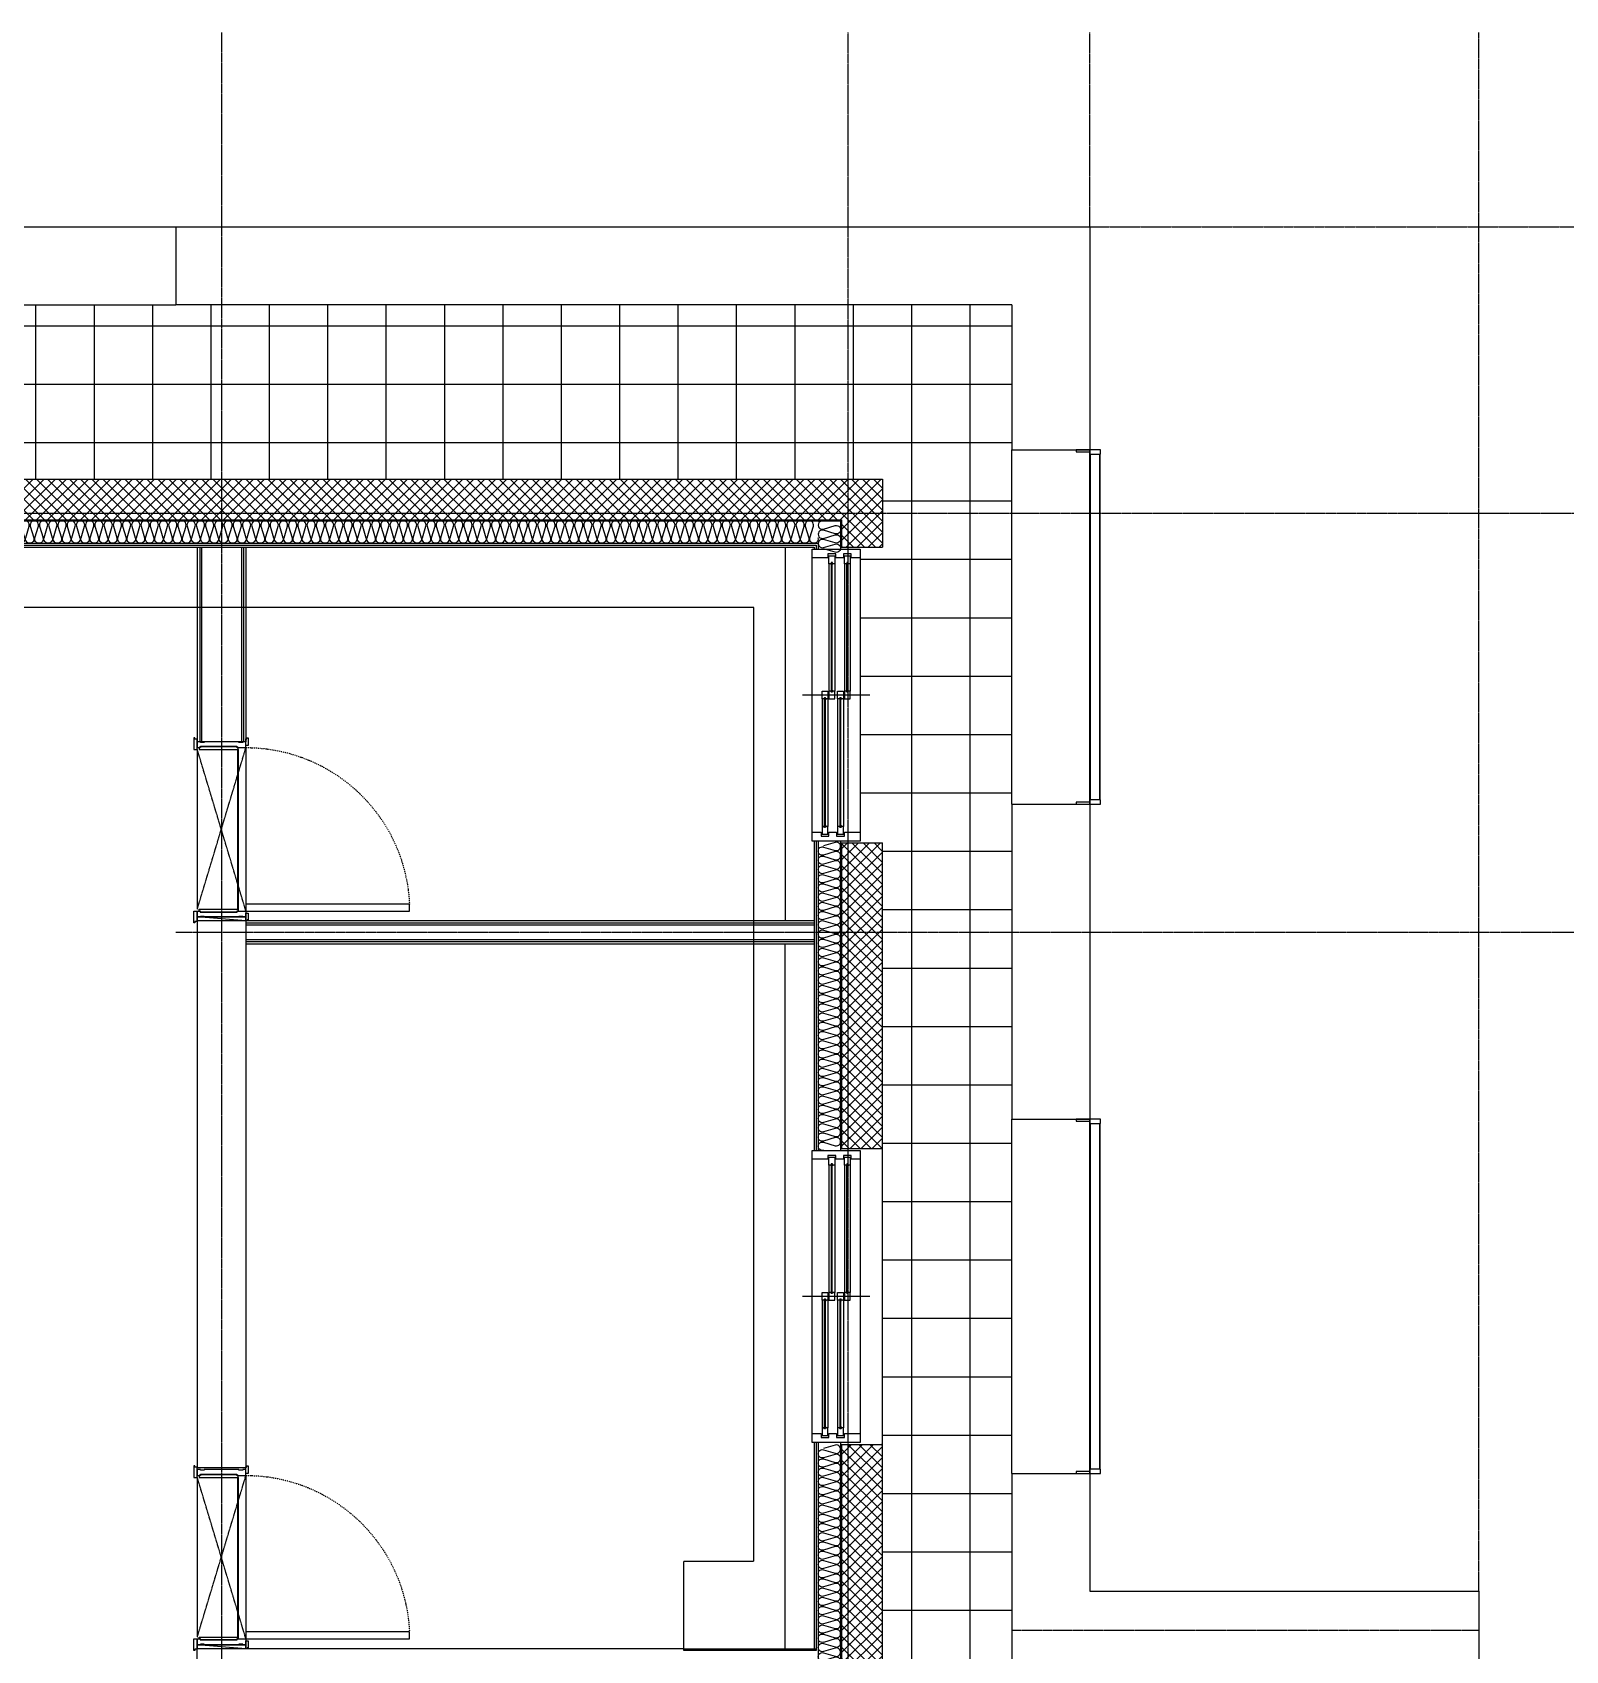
# Model space of a CAD drawing. Header units: millimetres. Extents: x 18456 to 179493, y -203649 to 469211.
# Drawn here: x 144342 to 152220, y 127784 to 136099 of the extents above; entities that cross this region are included whole.
import ezdxf

# ---------------------------------------------------------------- set-up
doc = ezdxf.new("R2010")
doc.units = ezdxf.units.MM
for name, pattern in [('X-평면도(기본형)$0$CEN', [52.5, 50, -1, 0.5, -1]), ('X-평면도(기본형)$0$DASHDOTX2', [2, 1, -0.5, 0, -0.5]), ('X-평면도(기본형)$0$HID', [2.8, 1.8, -1]), ('X-평면도(기본형)$0$HID2', [7.5, 6, -1.5])]:
    doc.linetypes.add(name, pattern=pattern)
for name, color, linetype, true_color in [('X-평면도(기본형)$0$40HAT', 9, 'Continuous', 0x808080), ('X-평면도(기본형)$0$4ELE', 4, 'Continuous', 0x00ffff), ('X-평면도(기본형)$0$4GYP', 4, 'Continuous', 0x00ffff), ('X-평면도(기본형)$0$7GYP', 7, 'Continuous', 0x000000), ('X-평면도(기본형)$0$AHID', 5, 'X-평면도(기본형)$0$HID', 0x0000ff), ('X-평면도(기본형)$0$CEN', 1, 'X-평면도(기본형)$0$CEN', 0xff0000), ('X-평면도(기본형)$0$DOOR', 4, 'Continuous', 0x00ffff), ('X-평면도(기본형)$0$ETC', 9, 'Continuous', 0x808080), ('X-평면도(기본형)$0$FIN', 9, 'Continuous', 0x808080), ('X-평면도(기본형)$0$INS', 9, 'Continuous', 0x808080), ('X-평면도(기본형)$0$INSUL', 9, 'Continuous', 0x808080), ('X-평면도(기본형)$0$TIL', 5, 'Continuous', 0x0000ff), ('X-평면도(기본형)$0$UIS', 7, 'X-평면도(기본형)$0$HID2', 0x000000), ('X-평면도(기본형)$0$W1', 2, 'Continuous', 0xffff00), ('X-평면도(기본형)$0$W2', 3, 'Continuous', 0x00ff00), ('X-평면도(기본형)$0$WID', 4, 'Continuous', 0x00ffff)]:
    doc.layers.add(name, color=color, linetype=linetype, true_color=true_color)
pattern_1 = [(315, (-266331.984, -31820.326), (28.2842712, 28.2842712), []), (45, (-266331.984, -31820.326), (-28.2842712, 28.2842712), [])]

# ---------------------------------------------------------------- blocks, each defined once
blk = doc.blocks.new('U66 (X-평면도(기본형)$0$ng)')
at = {"color": 0, "linetype": 'ByBlock', "lineweight": -2}
for p, q in [((-910, -103.5), (-910, 22.5)), ((-910, 22.5), (-900, 22.5)), ((-900, 22.5), (-900, -47.5)), ((900, 22.5), (910, 22.5)), ((900, -47.5), (900, 22.5)), ((910, 22.5), (910, -103.5)), ((-910, -47.5), (-888, -47.5)), ((-888, -47.5), (-888, -50.5)), ((888, -50.5), (-888, -50.5)), ((-888, -50.5), (-888, -100.5)), ((-888, -50.5), (888, -50.5)), ((888, -50.5), (888, -47.5)), ((888, -47.5), (910, -47.5)), ((888, -100.5), (888, -50.5)), ((-888, -103.5), (-910, -103.5)), ((-888, -100.5), (888, -100.5)), ((888, -100.5), (-888, -100.5)), ((-888, -100.5), (-888, -103.5)), ((888, -103.5), (888, -100.5)), ((910, -103.5), (888, -103.5))]:
    blk.add_line(p, q, dxfattribs=at)
blk = doc.blocks.new('X-평면도(기본형)$0$DW1500')
at = {"layer": 'X-평면도(기본형)$0$WID', "color": 8, "true_color": 0x808080}
for p, q in [((1455, 0), (45, 0)), ((766.5, -63), (1428.5, -63)), ((766.5, -63), (766.5, -67)), ((766.5, -67), (1428.5, -67)), ((1428.5, -63), (1428.5, -67)), ((71.5, -98), (733.5, -98)), ((71.5, -98), (71.5, -102)), ((71.5, -102), (733.5, -102)), ((733.5, -98), (733.5, -102)), ((766.5, -143), (1428.5, -143)), ((766.5, -143), (766.5, -147)), ((766.5, -147), (1428.5, -147)), ((1428.5, -143), (1428.5, -147)), ((45, -245), (1455, -245)), ((71.5, -178), (733.5, -178)), ((71.5, -178), (71.5, -182)), ((71.5, -182), (733.5, -182)), ((733.5, -178), (733.5, -182))]:
    blk.add_line(p, q, dxfattribs=at)
at = {"layer": 'X-평면도(기본형)$0$WID', "color": 1, "true_color": 0xff0000}
blk.add_line((750, 50), (750, -295), dxfattribs=at)
at = {"layer": 'X-평면도(기본형)$0$WID'}
for p, q in [((1425, -50), (770, -50)), ((1425, -80), (770, -80)), ((730, -85), (75, -85)), ((730, -115), (75, -115)), ((730, -165), (75, -165)), ((1425, -130), (770, -130)), ((1425, -160), (770, -160)), ((730, -195), (75, -195))]:
    blk.add_line(p, q, dxfattribs=at)
for points in [[(0, -245), (45, -245), (45, -200), (25, -200), (25, -160), (45, -160), (45, -120), (25, -120), (25, -80), (45, -80), (45, 0), (0, 0)], [(1500, 0), (1455, 0), (1455, -45), (1475, -45), (1475, -85), (1455, -85), (1455, -125), (1475, -125), (1475, -165), (1455, -165), (1455, -245), (1500, -245)], [(770, -80), (730, -80), (730, -50), (770, -50), (770, -60), (764.5, -61.8), (764.5, -68.2), (770, -70)], [(1425, -80), (1465, -80), (1465, -50), (1425, -50), (1425, -60), (1430.5, -61.8), (1430.5, -68.2), (1425, -70)], [(75, -115), (35, -115), (35, -85), (75, -85), (75, -95), (69.5, -96.8), (69.5, -103.2), (75, -105)], [(75, -195), (35, -195), (35, -165), (75, -165), (75, -175), (69.5, -176.8), (69.5, -183.2), (75, -185)], [(730, -115), (770, -115), (770, -85), (730, -85), (730, -95), (735.5, -96.8), (735.5, -103.2), (730, -105)], [(770, -160), (730, -160), (730, -130), (770, -130), (770, -140), (764.5, -141.8), (764.5, -148.2), (770, -150)], [(730, -195), (770, -195), (770, -165), (730, -165), (730, -175), (735.5, -176.8), (735.5, -183.2), (730, -185)], [(1425, -160), (1465, -160), (1465, -130), (1425, -130), (1425, -140), (1430.5, -141.8), (1430.5, -148.2), (1425, -150)]]:
    blk.add_lwpolyline(points, close=True, dxfattribs=at)
at = {"layer": 'X-평면도(기본형)$0$WID', "color": 8, "true_color": 0x808080}
for points in [[(770, -59.2), (772.7, -60.6), (773.3, -61.6), (773.8, -63)], [(770, -70.8), (772.7, -69.4), (773.3, -68.4), (773.8, -67)], [(1425, -59.2), (1422.3, -60.6), (1421.7, -61.6), (1421.2, -63)], [(1425, -70.8), (1422.3, -69.4), (1421.7, -68.4), (1421.2, -67)], [(75, -94.2), (77.7, -95.6), (78.3, -96.6), (78.8, -98)], [(75, -105.8), (77.7, -104.4), (78.3, -103.4), (78.8, -102)], [(730, -94.2), (727.3, -95.6), (726.7, -96.6), (726.2, -98)], [(730, -105.8), (727.3, -104.4), (726.7, -103.4), (726.2, -102)], [(770, -139.2), (772.7, -140.6), (773.3, -141.6), (773.8, -143)], [(770, -150.8), (772.7, -149.4), (773.3, -148.4), (773.8, -147)], [(1425, -139.2), (1422.3, -140.6), (1421.7, -141.6), (1421.2, -143)], [(1425, -150.8), (1422.3, -149.4), (1421.7, -148.4), (1421.2, -147)], [(75, -174.2), (77.7, -175.6), (78.3, -176.6), (78.8, -178)], [(75, -185.8), (77.7, -184.4), (78.3, -183.4), (78.8, -182)], [(730, -174.2), (727.3, -175.6), (726.7, -176.6), (726.2, -178)], [(730, -185.8), (727.3, -184.4), (726.7, -183.4), (726.2, -182)]]:
    blk.add_lwpolyline(points, dxfattribs=at)
blk = doc.blocks.new('U180 (X-평면도(기본형)$0$ins-l)')
at = {"layer": 'X-평면도(기본형)$0$INSUL', "color": 8, "true_color": 0x808080}
for p, q in [((36.9, 24.2), (21.4, 75.8)), ((57.5, 75.8), (42, 24.2)), ((78.1, 24.2), (62.6, 75.8)), ((98.7, 75.8), (83.2, 24.2)), ((119.3, 24.2), (103.8, 75.8)), ((139.9, 75.8), (124.5, 24.2)), ((160.5, 24.2), (145.1, 75.8)), ((181.1, 75.8), (165.7, 24.2)), ((201.7, 24.2), (186.3, 75.8)), ((222.3, 75.8), (206.9, 24.2)), ((243, 24.2), (227.5, 75.8)), ((263.6, 75.8), (248.1, 24.2)), ((284.2, 24.2), (268.7, 75.8)), ((304.8, 75.8), (289.3, 24.2)), ((325.4, 24.2), (309.9, 75.8)), ((346, 75.8), (330.6, 24.2)), ((366.6, 24.2), (351.2, 75.8)), ((387.2, 75.8), (371.8, 24.2)), ((407.8, 24.2), (392.4, 75.8)), ((428.4, 75.8), (413, 24.2)), ((449.1, 24.2), (433.6, 75.8)), ((469.7, 75.8), (454.2, 24.2)), ((490.3, 24.2), (474.8, 75.8)), ((510.9, 75.8), (495.4, 24.2)), ((531.5, 24.2), (516, 75.8)), ((552.1, 75.8), (536.6, 24.2)), ((572.7, 24.2), (557.3, 75.8)), ((593.3, 75.8), (577.9, 24.2)), ((613.9, 24.2), (598.5, 75.8)), ((634.5, 75.8), (619.1, 24.2)), ((655.2, 24.2), (639.7, 75.8)), ((675.8, 75.8), (660.3, 24.2)), ((696.4, 24.2), (680.9, 75.8)), ((717, 75.8), (701.5, 24.2)), ((737.6, 24.2), (722.1, 75.8)), ((758.2, 75.8), (742.7, 24.2)), ((778.8, 24.2), (763.4, 75.8)), ((799.4, 75.8), (784, 24.2)), ((820, 24.2), (804.6, 75.8)), ((840.6, 75.8), (825.2, 24.2)), ((861.3, 24.2), (845.8, 75.8)), ((881.9, 75.8), (866.4, 24.2)), ((902.5, 24.2), (887, 75.8)), ((923.1, 75.8), (907.6, 24.2)), ((943.7, 24.2), (928.2, 75.8)), ((964.3, 75.8), (948.8, 24.2)), ((984.9, 24.2), (969.5, 75.8)), ((1005.5, 75.8), (990.1, 24.2)), ((1026.1, 24.2), (1010.7, 75.8)), ((1046.7, 75.8), (1031.3, 24.2)), ((1067.4, 24.2), (1051.9, 75.8)), ((1088, 75.8), (1072.5, 24.2)), ((1108.6, 24.2), (1093.1, 75.8)), ((1129.2, 75.8), (1113.7, 24.2)), ((1149.8, 24.2), (1134.3, 75.8)), ((1170.4, 75.8), (1154.9, 24.2))]:
    blk.add_line(p, q, dxfattribs=at)
at = {"layer": 'X-평면도(기본형)$0$INSUL', "color": 8, "true_color": 0x808080, "extrusion": (0, 0, -1)}
for centre in [(-39.4, 81.2), (-80.7, 81.2), (-121.9, 81.2), (-163.1, 81.2), (-204.3, 81.2), (-245.5, 81.2), (-286.8, 81.2), (-328, 81.2), (-369.2, 81.2), (-410.4, 81.2), (-451.6, 81.2), (-492.9, 81.2), (-534.1, 81.2), (-575.3, 81.2), (-616.5, 81.2), (-657.7, 81.2), (-699, 81.2), (-740.2, 81.2), (-781.4, 81.2), (-822.6, 81.2), (-863.8, 81.2), (-905.1, 81.2), (-946.3, 81.2), (-987.5, 81.2), (-1028.7, 81.2), (-1069.9, 81.2), (-1111.1, 81.2), (-1152.4, 81.2)]:
    blk.add_arc(centre, 18.8, 343.30076, 196.69924, dxfattribs=at)
at = {"layer": 'X-평면도(기본형)$0$INSUL', "color": 8, "true_color": 0x808080}
for centre in [(18.8, 18.8), (60, 18.8), (101.3, 18.8), (142.5, 18.8), (183.7, 18.8), (224.9, 18.8), (266.1, 18.8), (307.4, 18.8), (348.6, 18.8), (389.8, 18.8), (431, 18.8), (472.2, 18.8), (513.5, 18.8), (554.7, 18.8), (595.9, 18.8), (637.1, 18.8), (678.3, 18.8), (719.6, 18.8), (760.8, 18.8), (802, 18.8), (843.2, 18.8), (884.4, 18.8), (925.7, 18.8), (966.9, 18.8), (1008.1, 18.8), (1049.3, 18.8), (1090.5, 18.8), (1131.8, 18.8)]:
    blk.add_arc(centre, 18.8, 163.30076, 16.69924, dxfattribs=at)
blk = doc.blocks.new('U148 (X-평면도(기본형)$0$ins-l)')
at = {"layer": 'X-평면도(기본형)$0$INSUL', "color": 8, "true_color": 0x808080}
for p, q in [((36.9, 24.2), (21.4, 75.8)), ((57.5, 75.8), (42, 24.2)), ((78.1, 24.2), (62.6, 75.8)), ((98.7, 75.8), (83.2, 24.2)), ((119.3, 24.2), (103.8, 75.8)), ((139.9, 75.8), (124.5, 24.2))]:
    blk.add_line(p, q, dxfattribs=at)
at = {"layer": 'X-평면도(기본형)$0$INSUL', "color": 8, "true_color": 0x808080, "extrusion": (0, 0, -1)}
for centre in [(-39.4, 81.2), (-80.7, 81.2), (-121.9, 81.2)]:
    blk.add_arc(centre, 18.8, 343.30076, 196.69924, dxfattribs=at)
at = {"layer": 'X-평면도(기본형)$0$INSUL', "color": 8, "true_color": 0x808080}
for centre in [(18.8, 18.8), (60, 18.8), (101.3, 18.8)]:
    blk.add_arc(centre, 18.8, 163.30076, 16.69924, dxfattribs=at)
blk = doc.blocks.new('U149 (X-평면도(기본형)$0$ins-l)')
at = {"layer": 'X-평면도(기본형)$0$INSUL', "color": 8, "true_color": 0x808080}
for p, q in [((36.9, 24.2), (21.4, 75.8)), ((57.5, 75.8), (42, 24.2)), ((78.1, 24.2), (62.6, 75.8)), ((98.7, 75.8), (83.2, 24.2)), ((119.3, 24.2), (103.8, 75.8)), ((139.9, 75.8), (124.5, 24.2)), ((160.5, 24.2), (145.1, 75.8)), ((181.1, 75.8), (165.7, 24.2)), ((201.7, 24.2), (186.3, 75.8)), ((222.3, 75.8), (206.9, 24.2)), ((243, 24.2), (227.5, 75.8)), ((263.6, 75.8), (248.1, 24.2)), ((284.2, 24.2), (268.7, 75.8)), ((304.8, 75.8), (289.3, 24.2)), ((325.4, 24.2), (309.9, 75.8)), ((346, 75.8), (330.6, 24.2)), ((366.6, 24.2), (351.2, 75.8)), ((387.2, 75.8), (371.8, 24.2)), ((407.8, 24.2), (392.4, 75.8)), ((428.4, 75.8), (413, 24.2)), ((449.1, 24.2), (433.6, 75.8)), ((469.7, 75.8), (454.2, 24.2)), ((490.3, 24.2), (474.8, 75.8)), ((510.9, 75.8), (495.4, 24.2)), ((531.5, 24.2), (516, 75.8)), ((552.1, 75.8), (536.6, 24.2)), ((572.7, 24.2), (557.3, 75.8)), ((593.3, 75.8), (577.9, 24.2)), ((613.9, 24.2), (598.5, 75.8)), ((634.5, 75.8), (619.1, 24.2)), ((655.2, 24.2), (639.7, 75.8)), ((675.8, 75.8), (660.3, 24.2)), ((696.4, 24.2), (680.9, 75.8)), ((717, 75.8), (701.5, 24.2)), ((737.6, 24.2), (722.1, 75.8)), ((758.2, 75.8), (742.7, 24.2)), ((778.8, 24.2), (763.4, 75.8)), ((799.4, 75.8), (784, 24.2)), ((820, 24.2), (804.6, 75.8)), ((840.6, 75.8), (825.2, 24.2)), ((861.3, 24.2), (845.8, 75.8)), ((881.9, 75.8), (866.4, 24.2)), ((902.5, 24.2), (887, 75.8)), ((923.1, 75.8), (907.6, 24.2)), ((943.7, 24.2), (928.2, 75.8)), ((964.3, 75.8), (948.8, 24.2)), ((984.9, 24.2), (969.5, 75.8)), ((1005.5, 75.8), (990.1, 24.2)), ((1026.1, 24.2), (1010.7, 75.8)), ((1046.7, 75.8), (1031.3, 24.2)), ((1067.4, 24.2), (1051.9, 75.8)), ((1088, 75.8), (1072.5, 24.2)), ((1108.6, 24.2), (1093.1, 75.8)), ((1129.2, 75.8), (1113.7, 24.2)), ((1149.8, 24.2), (1134.3, 75.8)), ((1170.4, 75.8), (1154.9, 24.2)), ((1191, 24.2), (1175.6, 75.8)), ((1211.6, 75.8), (1196.2, 24.2)), ((1232.2, 24.2), (1216.8, 75.8)), ((1252.8, 75.8), (1237.4, 24.2)), ((1273.5, 24.2), (1258, 75.8)), ((1294.1, 75.8), (1278.6, 24.2)), ((1314.7, 24.2), (1299.2, 75.8)), ((1335.3, 75.8), (1319.8, 24.2)), ((1355.9, 24.2), (1340.4, 75.8)), ((1376.5, 75.8), (1361, 24.2)), ((1397.1, 24.2), (1381.7, 75.8)), ((1417.7, 75.8), (1402.3, 24.2)), ((1438.3, 24.2), (1422.9, 75.8)), ((1458.9, 75.8), (1443.5, 24.2)), ((1479.5, 24.2), (1464.1, 75.8)), ((1500.2, 75.8), (1484.7, 24.2)), ((1520.8, 24.2), (1505.3, 75.8)), ((1541.4, 75.8), (1525.9, 24.2)), ((1562, 24.2), (1546.5, 75.8)), ((1582.6, 75.8), (1567.1, 24.2)), ((1603.2, 24.2), (1587.8, 75.8)), ((1623.8, 75.8), (1608.4, 24.2)), ((1644.4, 24.2), (1629, 75.8)), ((1665, 75.8), (1649.6, 24.2)), ((1685.6, 24.2), (1670.2, 75.8)), ((1706.3, 75.8), (1690.8, 24.2)), ((1726.9, 24.2), (1711.4, 75.8)), ((1747.5, 75.8), (1732, 24.2)), ((1768.1, 24.2), (1752.6, 75.8)), ((1788.7, 75.8), (1773.2, 24.2)), ((1809.3, 24.2), (1793.8, 75.8)), ((1829.9, 75.8), (1814.5, 24.2)), ((1850.5, 24.2), (1835.1, 75.8)), ((1871.1, 75.8), (1855.7, 24.2)), ((1891.7, 24.2), (1876.3, 75.8)), ((1912.4, 75.8), (1896.9, 24.2)), ((1933, 24.2), (1917.5, 75.8)), ((1953.6, 75.8), (1938.1, 24.2)), ((1974.2, 24.2), (1958.7, 75.8)), ((1994.8, 75.8), (1979.3, 24.2)), ((2015.4, 24.2), (1999.9, 75.8)), ((2036, 75.8), (2020.6, 24.2)), ((2056.6, 24.2), (2041.2, 75.8)), ((2077.2, 75.8), (2061.8, 24.2)), ((2097.8, 24.2), (2082.4, 75.8)), ((2118.5, 75.8), (2103, 24.2)), ((2139.1, 24.2), (2123.6, 75.8)), ((2159.7, 75.8), (2144.2, 24.2)), ((2180.3, 24.2), (2164.8, 75.8)), ((2200.9, 75.8), (2185.4, 24.2)), ((2221.5, 24.2), (2206, 75.8)), ((2242.1, 75.8), (2226.7, 24.2)), ((2262.7, 24.2), (2247.3, 75.8)), ((2283.3, 75.8), (2267.9, 24.2)), ((2303.9, 24.2), (2288.5, 75.8)), ((2324.6, 75.8), (2309.1, 24.2)), ((2345.2, 24.2), (2329.7, 75.8)), ((2365.8, 75.8), (2350.3, 24.2)), ((2386.4, 24.2), (2370.9, 75.8)), ((2407, 75.8), (2391.5, 24.2)), ((2427.6, 24.2), (2412.1, 75.8)), ((2448.2, 75.8), (2432.8, 24.2)), ((2468.8, 24.2), (2453.4, 75.8)), ((2489.4, 75.8), (2474, 24.2)), ((2510, 24.2), (2494.6, 75.8)), ((2530.7, 75.8), (2515.2, 24.2)), ((2551.3, 24.2), (2535.8, 75.8)), ((2571.9, 75.8), (2556.4, 24.2)), ((2592.5, 24.2), (2577, 75.8)), ((2613.1, 75.8), (2597.6, 24.2)), ((2633.7, 24.2), (2618.2, 75.8)), ((2654.3, 75.8), (2638.9, 24.2)), ((2674.9, 24.2), (2659.5, 75.8)), ((2695.5, 75.8), (2680.1, 24.2)), ((2716.1, 24.2), (2700.7, 75.8)), ((2736.7, 75.8), (2721.3, 24.2)), ((2757.4, 24.2), (2741.9, 75.8)), ((2778, 75.8), (2762.5, 24.2)), ((2798.6, 24.2), (2783.1, 75.8)), ((2819.2, 75.8), (2803.7, 24.2)), ((2839.8, 24.2), (2824.3, 75.8)), ((2860.4, 75.8), (2845, 24.2)), ((2881, 24.2), (2865.6, 75.8)), ((2901.6, 75.8), (2886.2, 24.2)), ((2922.2, 24.2), (2906.8, 75.8)), ((2942.8, 75.8), (2927.4, 24.2)), ((2963.5, 24.2), (2948, 75.8)), ((2984.1, 75.8), (2968.6, 24.2)), ((3004.7, 24.2), (2989.2, 75.8)), ((3025.3, 75.8), (3009.8, 24.2)), ((3045.9, 24.2), (3030.4, 75.8)), ((3066.5, 75.8), (3051, 24.2)), ((3087.1, 24.2), (3071.7, 75.8)), ((3107.7, 75.8), (3092.3, 24.2)), ((3128.3, 24.2), (3112.9, 75.8)), ((3148.9, 75.8), (3133.5, 24.2)), ((3169.6, 24.2), (3154.1, 75.8)), ((3190.2, 75.8), (3174.7, 24.2)), ((3210.8, 24.2), (3195.3, 75.8)), ((3231.4, 75.8), (3215.9, 24.2)), ((3252, 24.2), (3236.5, 75.8)), ((3272.6, 75.8), (3257.1, 24.2)), ((3293.2, 24.2), (3277.8, 75.8)), ((3313.8, 75.8), (3298.4, 24.2)), ((3334.4, 24.2), (3319, 75.8)), ((3355, 75.8), (3339.6, 24.2)), ((3375.7, 24.2), (3360.2, 75.8)), ((3396.3, 75.8), (3380.8, 24.2)), ((3416.9, 24.2), (3401.4, 75.8)), ((3437.5, 75.8), (3422, 24.2)), ((3458.1, 24.2), (3442.6, 75.8)), ((3478.7, 75.8), (3463.2, 24.2)), ((3499.3, 24.2), (3483.9, 75.8)), ((3519.9, 75.8), (3504.5, 24.2)), ((3540.5, 24.2), (3525.1, 75.8)), ((3561.1, 75.8), (3545.7, 24.2)), ((3581.8, 24.2), (3566.3, 75.8)), ((3602.4, 75.8), (3586.9, 24.2)), ((3623, 24.2), (3607.5, 75.8)), ((3643.6, 75.8), (3628.1, 24.2)), ((3664.2, 24.2), (3648.7, 75.8)), ((3684.8, 75.8), (3669.3, 24.2)), ((3705.4, 24.2), (3690, 75.8)), ((3726, 75.8), (3710.6, 24.2)), ((3746.6, 24.2), (3731.2, 75.8)), ((3767.2, 75.8), (3751.8, 24.2)), ((3787.9, 24.2), (3772.4, 75.8)), ((3808.5, 75.8), (3793, 24.2))]:
    blk.add_line(p, q, dxfattribs=at)
at = {"layer": 'X-평면도(기본형)$0$INSUL', "color": 8, "true_color": 0x808080, "extrusion": (0, 0, -1)}
for centre in [(-39.4, 81.2), (-80.7, 81.2), (-121.9, 81.2), (-163.1, 81.2), (-204.3, 81.2), (-245.5, 81.2), (-286.8, 81.2), (-328, 81.2), (-369.2, 81.2), (-410.4, 81.2), (-451.6, 81.2), (-492.9, 81.2), (-534.1, 81.2), (-575.3, 81.2), (-616.5, 81.2), (-657.7, 81.2), (-699, 81.2), (-740.2, 81.2), (-781.4, 81.2), (-822.6, 81.2), (-863.8, 81.2), (-905.1, 81.2), (-946.3, 81.2), (-987.5, 81.2), (-1028.7, 81.2), (-1069.9, 81.2), (-1111.1, 81.2), (-1152.4, 81.2), (-1193.6, 81.2), (-1234.8, 81.2), (-1276, 81.2), (-1317.2, 81.2), (-1358.5, 81.2), (-1399.7, 81.2), (-1440.9, 81.2), (-1482.1, 81.2), (-1523.3, 81.2), (-1564.6, 81.2), (-1605.8, 81.2), (-1647, 81.2), (-1688.2, 81.2), (-1729.4, 81.2), (-1770.7, 81.2), (-1811.9, 81.2), (-1853.1, 81.2), (-1894.3, 81.2), (-1935.5, 81.2), (-1976.8, 81.2), (-2018, 81.2), (-2059.2, 81.2), (-2100.4, 81.2), (-2141.6, 81.2), (-2182.9, 81.2), (-2224.1, 81.2), (-2265.3, 81.2), (-2306.5, 81.2), (-2347.7, 81.2), (-2389, 81.2), (-2430.2, 81.2), (-2471.4, 81.2), (-2512.6, 81.2), (-2553.8, 81.2), (-2595.1, 81.2), (-2636.3, 81.2), (-2677.5, 81.2), (-2718.7, 81.2), (-2759.9, 81.2), (-2801.2, 81.2), (-2842.4, 81.2), (-2883.6, 81.2), (-2924.8, 81.2), (-2966, 81.2), (-3007.3, 81.2), (-3048.5, 81.2), (-3089.7, 81.2), (-3130.9, 81.2), (-3172.1, 81.2), (-3213.4, 81.2), (-3254.6, 81.2), (-3295.8, 81.2), (-3337, 81.2), (-3378.2, 81.2), (-3419.4, 81.2), (-3460.7, 81.2), (-3501.9, 81.2), (-3543.1, 81.2), (-3584.3, 81.2), (-3625.5, 81.2), (-3666.8, 81.2), (-3708, 81.2), (-3749.2, 81.2), (-3790.4, 81.2)]:
    blk.add_arc(centre, 18.8, 343.30076, 196.69924, dxfattribs=at)
at = {"layer": 'X-평면도(기본형)$0$INSUL', "color": 8, "true_color": 0x808080}
for centre in [(18.8, 18.8), (60, 18.8), (101.3, 18.8), (142.5, 18.8), (183.7, 18.8), (224.9, 18.8), (266.1, 18.8), (307.4, 18.8), (348.6, 18.8), (389.8, 18.8), (431, 18.8), (472.2, 18.8), (513.5, 18.8), (554.7, 18.8), (595.9, 18.8), (637.1, 18.8), (678.3, 18.8), (719.6, 18.8), (760.8, 18.8), (802, 18.8), (843.2, 18.8), (884.4, 18.8), (925.7, 18.8), (966.9, 18.8), (1008.1, 18.8), (1049.3, 18.8), (1090.5, 18.8), (1131.8, 18.8), (1173, 18.8), (1214.2, 18.8), (1255.4, 18.8), (1296.6, 18.8), (1337.9, 18.8), (1379.1, 18.8), (1420.3, 18.8), (1461.5, 18.8), (1502.7, 18.8), (1544, 18.8), (1585.2, 18.8), (1626.4, 18.8), (1667.6, 18.8), (1708.8, 18.8), (1750.1, 18.8), (1791.3, 18.8), (1832.5, 18.8), (1873.7, 18.8), (1914.9, 18.8), (1956.2, 18.8), (1997.4, 18.8), (2038.6, 18.8), (2079.8, 18.8), (2121, 18.8), (2162.2, 18.8), (2203.5, 18.8), (2244.7, 18.8), (2285.9, 18.8), (2327.1, 18.8), (2368.3, 18.8), (2409.6, 18.8), (2450.8, 18.8), (2492, 18.8), (2533.2, 18.8), (2574.4, 18.8), (2615.7, 18.8), (2656.9, 18.8), (2698.1, 18.8), (2739.3, 18.8), (2780.5, 18.8), (2821.8, 18.8), (2863, 18.8), (2904.2, 18.8), (2945.4, 18.8), (2986.6, 18.8), (3027.9, 18.8), (3069.1, 18.8), (3110.3, 18.8), (3151.5, 18.8), (3192.7, 18.8), (3234, 18.8), (3275.2, 18.8), (3316.4, 18.8), (3357.6, 18.8), (3398.8, 18.8), (3440.1, 18.8), (3481.3, 18.8), (3522.5, 18.8), (3563.7, 18.8), (3604.9, 18.8), (3646.2, 18.8), (3687.4, 18.8), (3728.6, 18.8), (3769.8, 18.8)]:
    blk.add_arc(centre, 18.8, 163.30076, 16.69924, dxfattribs=at)
blk = doc.blocks.new('U72 (X-평면도(기본형)$0$ins-l)')
at = {"layer": 'X-평면도(기본형)$0$INSUL', "color": 8, "true_color": 0x808080}
for p, q in [((36.9, 24.2), (21.4, 75.8)), ((57.5, 75.8), (42, 24.2)), ((78.1, 24.2), (62.6, 75.8)), ((98.7, 75.8), (83.2, 24.2)), ((119.3, 24.2), (103.8, 75.8)), ((139.9, 75.8), (124.5, 24.2)), ((160.5, 24.2), (145.1, 75.8)), ((181.1, 75.8), (165.7, 24.2)), ((201.7, 24.2), (186.3, 75.8)), ((222.3, 75.8), (206.9, 24.2)), ((243, 24.2), (227.5, 75.8)), ((263.6, 75.8), (248.1, 24.2)), ((284.2, 24.2), (268.7, 75.8)), ((304.8, 75.8), (289.3, 24.2)), ((325.4, 24.2), (309.9, 75.8)), ((346, 75.8), (330.6, 24.2)), ((366.6, 24.2), (351.2, 75.8)), ((387.2, 75.8), (371.8, 24.2)), ((407.8, 24.2), (392.4, 75.8)), ((428.4, 75.8), (413, 24.2)), ((449.1, 24.2), (433.6, 75.8)), ((469.7, 75.8), (454.2, 24.2)), ((490.3, 24.2), (474.8, 75.8)), ((510.9, 75.8), (495.4, 24.2)), ((531.5, 24.2), (516, 75.8)), ((552.1, 75.8), (536.6, 24.2)), ((572.7, 24.2), (557.3, 75.8)), ((593.3, 75.8), (577.9, 24.2)), ((613.9, 24.2), (598.5, 75.8)), ((634.5, 75.8), (619.1, 24.2)), ((655.2, 24.2), (639.7, 75.8)), ((675.8, 75.8), (660.3, 24.2)), ((696.4, 24.2), (680.9, 75.8)), ((717, 75.8), (701.5, 24.2)), ((737.6, 24.2), (722.1, 75.8)), ((758.2, 75.8), (742.7, 24.2)), ((778.8, 24.2), (763.4, 75.8)), ((799.4, 75.8), (784, 24.2)), ((820, 24.2), (804.6, 75.8)), ((840.6, 75.8), (825.2, 24.2)), ((861.3, 24.2), (845.8, 75.8)), ((881.9, 75.8), (866.4, 24.2)), ((902.5, 24.2), (887, 75.8)), ((923.1, 75.8), (907.6, 24.2)), ((943.7, 24.2), (928.2, 75.8)), ((964.3, 75.8), (948.8, 24.2)), ((984.9, 24.2), (969.5, 75.8)), ((1005.5, 75.8), (990.1, 24.2)), ((1026.1, 24.2), (1010.7, 75.8)), ((1046.7, 75.8), (1031.3, 24.2)), ((1067.4, 24.2), (1051.9, 75.8)), ((1088, 75.8), (1072.5, 24.2)), ((1108.6, 24.2), (1093.1, 75.8)), ((1129.2, 75.8), (1113.7, 24.2)), ((1149.8, 24.2), (1134.3, 75.8)), ((1170.4, 75.8), (1154.9, 24.2)), ((1191, 24.2), (1175.6, 75.8)), ((1211.6, 75.8), (1196.2, 24.2)), ((1232.2, 24.2), (1216.8, 75.8)), ((1252.8, 75.8), (1237.4, 24.2)), ((1273.5, 24.2), (1258, 75.8)), ((1294.1, 75.8), (1278.6, 24.2)), ((1314.7, 24.2), (1299.2, 75.8)), ((1335.3, 75.8), (1319.8, 24.2)), ((1355.9, 24.2), (1340.4, 75.8)), ((1376.5, 75.8), (1361, 24.2))]:
    blk.add_line(p, q, dxfattribs=at)
at = {"layer": 'X-평면도(기본형)$0$INSUL', "color": 8, "true_color": 0x808080, "extrusion": (0, 0, -1)}
for centre in [(-39.4, 81.2), (-80.7, 81.2), (-121.9, 81.2), (-163.1, 81.2), (-204.3, 81.2), (-245.5, 81.2), (-286.8, 81.2), (-328, 81.2), (-369.2, 81.2), (-410.4, 81.2), (-451.6, 81.2), (-492.9, 81.2), (-534.1, 81.2), (-575.3, 81.2), (-616.5, 81.2), (-657.7, 81.2), (-699, 81.2), (-740.2, 81.2), (-781.4, 81.2), (-822.6, 81.2), (-863.8, 81.2), (-905.1, 81.2), (-946.3, 81.2), (-987.5, 81.2), (-1028.7, 81.2), (-1069.9, 81.2), (-1111.1, 81.2), (-1152.4, 81.2), (-1193.6, 81.2), (-1234.8, 81.2), (-1276, 81.2), (-1317.2, 81.2), (-1358.5, 81.2)]:
    blk.add_arc(centre, 18.8, 343.30076, 196.69924, dxfattribs=at)
at = {"layer": 'X-평면도(기본형)$0$INSUL', "color": 8, "true_color": 0x808080}
for centre in [(18.8, 18.8), (60, 18.8), (101.3, 18.8), (142.5, 18.8), (183.7, 18.8), (224.9, 18.8), (266.1, 18.8), (307.4, 18.8), (348.6, 18.8), (389.8, 18.8), (431, 18.8), (472.2, 18.8), (513.5, 18.8), (554.7, 18.8), (595.9, 18.8), (637.1, 18.8), (678.3, 18.8), (719.6, 18.8), (760.8, 18.8), (802, 18.8), (843.2, 18.8), (884.4, 18.8), (925.7, 18.8), (966.9, 18.8), (1008.1, 18.8), (1049.3, 18.8), (1090.5, 18.8), (1131.8, 18.8), (1173, 18.8), (1214.2, 18.8), (1255.4, 18.8), (1296.6, 18.8), (1337.9, 18.8)]:
    blk.add_arc(centre, 18.8, 163.30076, 16.69924, dxfattribs=at)
blk = doc.blocks.new('X-평면도(기본형)$0$wd250900')
at = {"layer": 'X-평면도(기본형)$0$DOOR', "color": 1, "linetype": 'ByBlock', "true_color": 0xff0000}
blk.add_line((-20, 250), (0, 0), dxfattribs=at)
at = {"layer": 'X-평면도(기본형)$0$DOOR', "color": 5, "true_color": 0x0000ff}
for p, q in [((860, 210), (40, 210)), ((860, 207), (40, 207))]:
    blk.add_line(p, q, dxfattribs=at)
at = {"layer": 'X-평면도(기본형)$0$DOOR'}
for points in [[(30, 250), (30, 1090), (66, 1090), (66, 250)], [(30, 250), (30, 1090), (66, 1090), (66, 250)], [(0, 250), (0, 234.1), (3, 234.1), (3, 214.1), (0, 214.1), (0, 35.9), (3, 35.9), (3, 15.9), (0, 15.9), (0, 0), (30, 0), (30, 15), (25, 15), (25, 205), (30, 205), (30, 210), (30, 250)], [(900, 250), (900, 234.1), (897, 234.1), (897, 214.1), (900, 214.1), (900, 35.9), (897, 35.9), (897, 15.9), (900, 15.9), (900, 0), (899.1, 0), (880, 0), (870, 0), (870, 15), (875, 15), (875, 205), (870, 205), (870, 210), (870, 250)], [(40, 210), (30, 210), (30, 203), (25, 203), (25, 17), (30, 17), (30, 10), (40, 10)], [(860, 210), (870, 210), (870, 203), (875, 203), (875, 17), (870, 17), (870, 10), (860, 10)]]:
    blk.add_lwpolyline(points, close=True, dxfattribs=at)
at = {"layer": 'X-평면도(기본형)$0$DOOR', "linetype": 'ByBlock'}
for points in [[(-15, 262), (-15, 257), (-20, 257), (-20, 250), (20, 250), (20, 262)], [(915, 250), (915, 255), (920, 255), (920, 262), (880, 262), (880, 250)], [(-23, 0), (-23, -12), (-30, -12), (-30, -18), (30, -18), (30, 0)], [(913, 0), (913, -12), (920, -12), (920, -18), (860, -18), (860, 0)]]:
    blk.add_lwpolyline(points, close=True, dxfattribs=at)
at = {"layer": 'X-평면도(기본형)$0$DOOR', "color": 1, "linetype": 'ByBlock', "true_color": 0xff0000}
blk.add_lwpolyline([(-20, 250), (-20, 0), (0, 0), (0, 250)], close=True, dxfattribs=at)
at = {"layer": 'X-평면도(기본형)$0$DOOR', "color": 1, "linetype": 'X-평면도(기본형)$0$HID', "true_color": 0xff0000}
blk.add_lwpolyline([(860, 0), (40, 0), (870, 250), (30, 250)], close=True, dxfattribs=at)
at = {"layer": 'X-평면도(기본형)$0$DOOR', "color": 1, "linetype": 'X-평면도(기본형)$0$DASHDOTX2', "ltscale": 5, "true_color": 0xff0000}
blk.add_arc((28.6, 249.4), 841.4, 0.03802, 87.45308, dxfattribs=at)

msp = doc.modelspace()

# ---------------------------------------------------------------- hatches: boundary and pattern name
at = {"layer": 'X-평면도(기본형)$0$40HAT'}
h = msp.add_hatch(dxfattribs=at)
h.set_pattern_fill('H3', color=256, scale=40, style=0, pattern_type=2)
h.set_pattern_definition(pattern_1)
h.paths.add_polyline_path([(143619.6, 133398.9), (143829.6, 133398.9), (143829.6, 133593.9), (148499.6, 133593.9), (148499.6, 133453.9), (148709.6, 133453.9), (148709.6, 133803.9), (143619.6, 133803.9)], flags=0)
h = msp.add_hatch(dxfattribs=at)
h.set_pattern_fill('H3', color=256, scale=40, style=0, pattern_type=2)
h.set_pattern_definition(pattern_1)
h.paths.add_polyline_path([(148499.6, 131933.9), (148709.6, 131933.9), (148709.6, 130363.9), (148499.6, 130363.9)], flags=0)
h = msp.add_hatch(dxfattribs=at)
h.set_pattern_fill('H3', color=256, scale=40, style=0, pattern_type=2)
h.set_pattern_definition(pattern_1)
h.paths.add_polyline_path([(148564.6, 125573.9), (148774.6, 125573.9), (148774.6, 125903.9), (148349.6, 125903.9), (148349.6, 127153.9), (148709.6, 127153.9), (148709.6, 128843.9), (148499.6, 128843.9), (148499.6, 127363.9), (148139.6, 127363.9), (148139.6, 125693.9), (148564.6, 125693.9)], flags=0)
at = {"layer": 'X-평면도(기본형)$0$TIL'}
h = msp.add_hatch(dxfattribs=at)
h.set_pattern_fill('H3', color=256, scale=300, angle=45, style=0, pattern_type=2)
h.set_pattern_definition([(360, (-605339.33, 231791.23), (2e-13, 300), []), (90, (-605339.33, 231791.23), (-300, 9e-14), [])])
h.paths.add_polyline_path([(148709.6, 127533.9), (148909.6, 127533.9), (148909.6, 127333.9), (148709.6, 127333.9), (148709.6, 127153.9), (148349.6, 127153.9), (148349.6, 125903.9), (148774.6, 125903.9), (148774.6, 125573.9), (149164.6, 125573.9), (149164.6, 124853.9), (149039.6, 124853.9), (149039.6, 124713.9), (148924.6, 124713.9), (148924.6, 123193.9), (149039.6, 123193.9), (149039.6, 118933.9), (147939.6, 118933.9), (147939.6, 119048.9), (145219.6, 119048.9), (145219.6, 118933.9), (136809.6, 118933.9), (136809.6, 117838.9), (149334.6, 117838.9), (149334.6, 121253.9), (151374.6, 121253.9), (151374.6, 127638.9), (149374.6, 127638.9), (149374.6, 134698.9), (141799.6, 134698.9), (141799.6, 133398.9), (143619.6, 133398.9), (143619.6, 133803.9), (148709.6, 133803.9), (148709.6, 133433.9), (148594.6, 133433.9), (148594.6, 131953.9), (148709.6, 131953.9)], flags=0)
h.paths.add_polyline_path([(142699.6, 133523.9), (142699.6, 134173.9), (143349.6, 134173.9), (143349.6, 133523.9)], flags=0)

# ---------------------------------------------------------------- linework, layer by layer
at = {"layer": 'X-평면도(기본형)$0$4ELE'}
for p, q in [((144059.6, 135098.9), (145079.6, 135098.9)), ((144059.6, 134698.9), (145079.6, 134698.9)), ((149374.6, 132133.9), (149374.6, 133953.9)), ((149774.6, 132133.9), (149774.6, 133953.9)), ((149374.6, 128693.9), (149374.6, 130513.9)), ((149774.6, 128693.9), (149774.6, 130513.9))]:
    msp.add_line(p, q, dxfattribs=at)
at = {"layer": 'X-평면도(기본형)$0$4GYP'}
for p, q in [((143959.6, 133463.9), (148369.6, 133463.9)), ((148369.6, 133463.9), (148369.6, 133443.9)), ((143969.6, 133453.9), (148359.6, 133453.9)), ((148359.6, 133453.9), (148359.6, 133443.9)), ((148359.6, 131943.9), (148359.6, 130353.9)), ((148369.6, 131943.9), (148369.6, 130353.9)), ((148359.6, 128853.9), (148359.6, 127793.9)), ((148369.6, 128853.9), (148369.6, 127793.9))]:
    msp.add_line(p, q, dxfattribs=at)
at = {"layer": 'X-평면도(기본형)$0$7GYP'}
for p, q in [((145189.6, 133453.9), (145189.6, 132453.9)), ((145202.1, 133453.9), (145202.1, 132453.9)), ((145211.6, 133453.9), (145211.6, 132453.9)), ((145417.6, 133453.9), (145417.6, 132453.9)), ((145427.1, 133453.9), (145427.1, 132453.9)), ((145439.6, 133453.9), (145439.6, 132453.9)), ((145439.6, 132453.9), (145189.6, 132453.9)), ((148359.6, 131533.9), (145439.6, 131533.9)), ((148359.6, 131521.4), (145439.6, 131521.4)), ((148359.6, 131511.9), (145439.6, 131511.9)), ((148359.6, 131435.9), (145439.6, 131435.9)), ((148359.6, 131426.4), (145439.6, 131426.4)), ((148359.6, 131413.9), (145439.6, 131413.9))]:
    msp.add_line(p, q, dxfattribs=at)
at = {"layer": 'X-평면도(기본형)$0$AHID'}
for p, q in [((148209.6, 133453.9), (148209.6, 131533.9)), ((148209.6, 127793.9), (148209.6, 131413.9))]:
    msp.add_line(p, q, dxfattribs=at)
at = {"layer": 'X-평면도(기본형)$0$CEN'}
for p, q in [((145314.6, 136098.9), (145314.6, 127343.9)), ((148534.6, 127643.9), (148534.6, 136098.9)), ((149774.6, 135098.9), (149774.6, 136098.9)), ((151774.6, 128088.9), (151774.6, 136098.9)), ((149774.6, 135098.9), (152774.6, 135098.9)), ((143429.6, 133628.9), (152774.6, 133628.9)), ((152774.6, 131473.9), (145079.6, 131473.9)), ((149374.6, 127888.9), (151774.6, 127888.9))]:
    msp.add_line(p, q, dxfattribs=at)
at = {"layer": 'X-평면도(기본형)$0$FIN'}
msp.add_line((148709.6, 128843.9), (148709.6, 130363.9), dxfattribs=at)
at = {"layer": 'X-평면도(기본형)$0$INS'}
for p, q in [((143834.6, 133588.9), (148494.6, 133588.9)), ((148494.6, 133588.9), (148494.6, 133443.9)), ((143949.6, 133473.9), (148379.6, 133473.9)), ((148379.6, 133473.9), (148379.6, 133443.9)), ((148379.6, 131943.9), (148379.6, 130353.9)), ((148494.6, 131943.9), (148494.6, 130353.9)), ((148379.6, 128853.9), (148379.6, 127483.9)), ((148494.6, 128853.9), (148494.6, 127368.9))]:
    msp.add_line(p, q, dxfattribs=at)
msp.add_lwpolyline([(147688.6, 127793.9), (148369.6, 127793.9), (148369.6, 127783.9)], dxfattribs=at)
at = {"layer": 'X-평면도(기본형)$0$UIS'}
msp.add_line((147688.6, 127793.9), (147688.6, 128243.9), dxfattribs=at)
msp.add_lwpolyline([(147688.6, 128243.9), (148049.6, 128243.9), (148049.6, 133143.9), (144274.6, 133143.9), (144274.6, 132838.9), (142249.6, 132838.9), (142249.6, 128943.9)], dxfattribs=at)
at = {"layer": 'X-평면도(기본형)$0$W1'}
for p, q in [((145079.6, 135098.9), (145079.6, 134698.9)), ((145079.6, 135098.9), (149774.6, 135098.9)), ((149774.6, 135098.9), (149774.6, 133953.9)), ((149374.6, 134698.9), (145079.6, 134698.9)), ((149374.6, 134698.9), (149374.6, 133953.9)), ((149374.6, 133953.9), (149774.6, 133953.9)), ((149374.6, 132133.9), (149774.6, 132133.9)), ((149374.6, 132133.9), (149374.6, 130513.9)), ((149774.6, 132133.9), (149774.6, 130513.9)), ((145189.6, 131533.9), (145189.6, 128723.9)), ((145439.6, 131533.9), (145189.6, 131533.9)), ((145439.6, 131533.9), (145439.6, 128723.9)), ((149374.6, 130513.9), (149774.6, 130513.9)), ((145439.6, 128723.9), (145189.6, 128723.9)), ((149374.6, 128693.9), (149774.6, 128693.9)), ((149374.6, 128693.9), (149374.6, 127638.9)), ((149774.6, 128693.9), (149774.6, 128088.9)), ((149774.6, 128088.9), (151774.6, 128088.9)), ((151774.6, 128088.9), (151774.6, 127193.9)), ((145189.6, 127493.9), (145189.6, 127793.9)), ((147688.6, 127793.9), (145189.6, 127793.9))]:
    msp.add_line(p, q, dxfattribs=at)
msp.add_lwpolyline([(148369.6, 127783.9), (147688.6, 127783.9), (147688.6, 127793.9)], dxfattribs=at)
at = {"layer": 'X-평면도(기본형)$0$W2'}
for p, q in [((143619.6, 133803.9), (148709.6, 133803.9)), ((148709.6, 133803.9), (148709.6, 133453.9)), ((143829.6, 133593.9), (148499.6, 133593.9)), ((148499.6, 133593.9), (148499.6, 133453.9)), ((148499.6, 133453.9), (148709.6, 133453.9)), ((148499.6, 131933.9), (148709.6, 131933.9)), ((148499.6, 131933.9), (148499.6, 130363.9)), ((148709.6, 130363.9), (148709.6, 131933.9)), ((148499.6, 130363.9), (148709.6, 130363.9)), ((148499.6, 128843.9), (148709.6, 128843.9)), ((148499.6, 128843.9), (148499.6, 127363.9)), ((148709.6, 127153.9), (148709.6, 128843.9))]:
    msp.add_line(p, q, dxfattribs=at)

# ---------------------------------------------------------------- block references
at = {"layer": 'X-평면도(기본형)$0$DOOR', "xscale": -1, "rotation": 270}
for name, p in [('X-평면도(기본형)$0$DW1500', (148594.6, 131943.9)), ('X-평면도(기본형)$0$wd250900', (145189.6, 131553.9)), ('X-평면도(기본형)$0$DW1500', (148594.6, 128853.9)), ('X-평면도(기본형)$0$wd250900', (145189.6, 127813.9))]:
    msp.add_blockref(name, p, dxfattribs=at)
at = {"layer": 'X-평면도(기본형)$0$ETC', "xscale": -1, "rotation": 90}
for p in [(149727.1, 133043.9), (149727.1, 129603.9)]:
    msp.add_blockref('U66 (X-평면도(기본형)$0$ng)', p, dxfattribs=at)
at = {"layer": 'X-평면도(기본형)$0$INSUL', "xscale": -1.149999999999999, "yscale": 1.149999999999999, "zscale": 1.149999999999999}
msp.add_blockref('U149 (X-평면도(기본형)$0$ins-l)', (148379.6, 133473.9), dxfattribs=at)
at = {"layer": 'X-평면도(기본형)$0$INSUL', "yscale": 1.149999999999999, "zscale": 1.149999999999999, "rotation": 270}
for name, p, xscale in [('U148 (X-평면도(기본형)$0$ins-l)', (148379.6, 133588.9), 1.149999999999999), ('U72 (X-평면도(기본형)$0$ins-l)', (148379.6, 130353.9), -1.149999999999999), ('U180 (X-평면도(기본형)$0$ins-l)', (148379.6, 127493.9), -1.149999999999999)]:
    msp.add_blockref(name, p, dxfattribs=dict(at, xscale=xscale))

doc.saveas('drawing.dxf')
